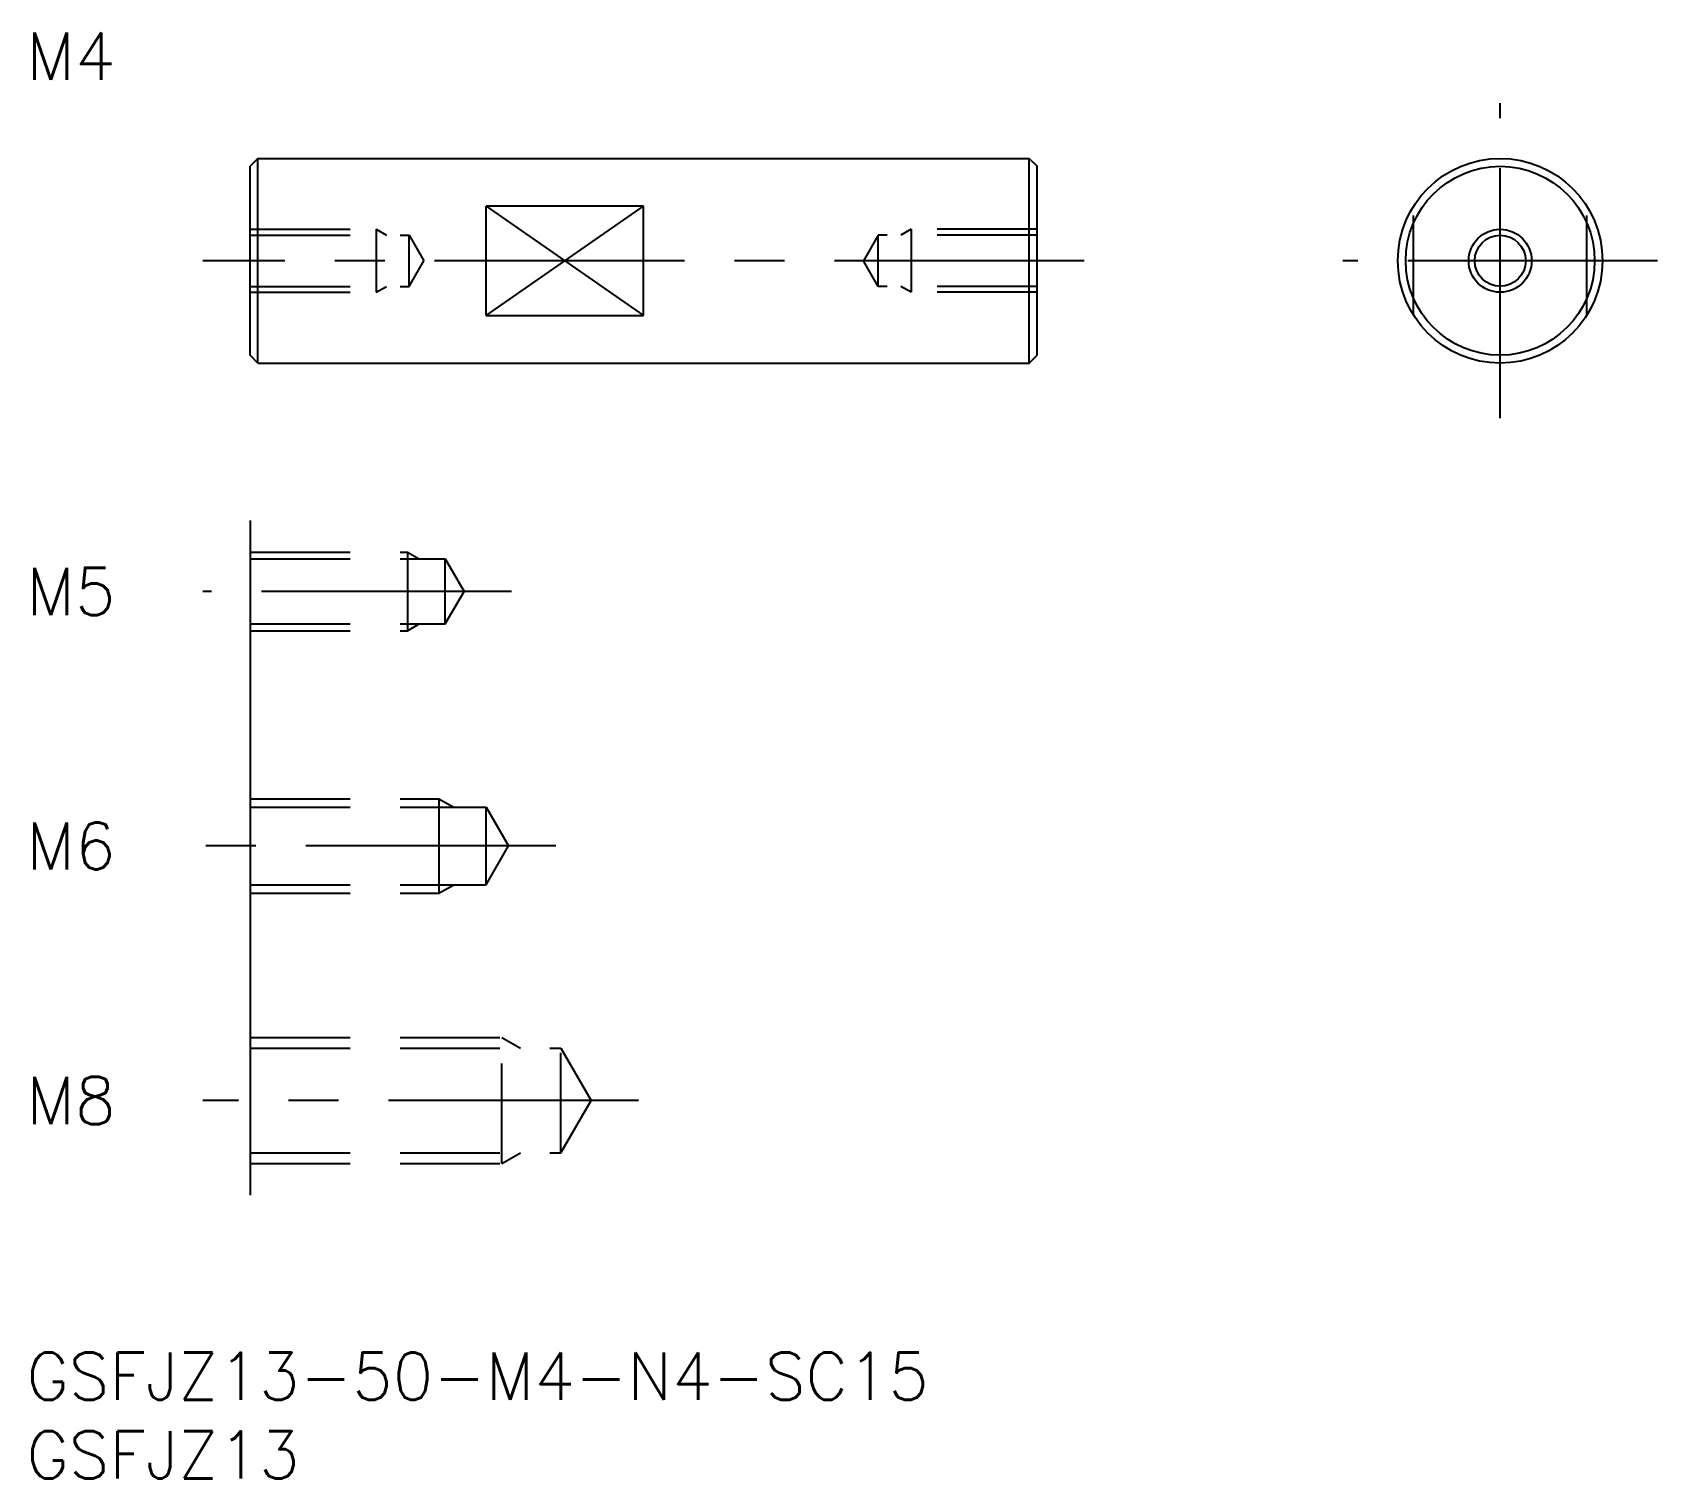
# Model space of a CAD drawing. Extents: x 0 to 104, y -8 to 84.
import ezdxf

# ---------------------------------------------------------------- set-up
doc = ezdxf.new("R2010")
doc.units = 0
doc.header["$LTSCALE"] = 0.5
doc.linetypes.add('CENTER', pattern=[50.8, 31.75, -6.35, 6.35, -6.35])
doc.linetypes.add('DASHED', pattern=[19.05, 12.7, -6.35])
for name, color, linetype in [('MSM_CENTER', 1, 'CENTER'), ('MSM_CONTINUOUS', 7, 'CONTINUOUS'), ('MSM_DASHED', 4, 'DASHED'), ('MSM_NARROW', 5, 'CONTINUOUS'), ('MSM_PART_NUMBER', 7, 'CONTINUOUS')]:
    doc.layers.add(name, color=color, linetype=linetype)
doc.styles.get("Standard").update_dxf_attribs({"font": 'txt.shx', "height": 1.5, "bigfont": 'bigfont.shx'})

# ---------------------------------------------------------------- blocks, each defined once
blk = doc.blocks.new('*U21')
at = {"layer": 'MSM_PART_NUMBER'}
blk.add_text('GSFJZ13-50-M4-N4-SC15', height=3, dxfattribs=at).set_placement((0, -3))
blk = doc.blocks.new('*U22')
at = {"layer": 'MSM_PART_NUMBER'}
blk.add_text('GSFJZ13', height=3, dxfattribs=at).set_placement((0, -8))

msp = doc.modelspace()

# ---------------------------------------------------------------- linework, layer by layer
at = {"layer": 'MSM_CENTER'}
for p, q in [((93.63, 59.34), (93.63, 79.34)), ((67.21, 69.34), (11.21, 69.34)), ((103.63, 69.34), (83.63, 69.34)), ((30.81, 48.34), (11.21, 48.34)), ((33.63, 32.17), (11.21, 32.17)), ((38.88, 16), (11.21, 16))]:
    msp.add_line(p, q, dxfattribs=at)
at = {"layer": 'MSM_CONTINUOUS'}
for p, q in [((14.71, 75.84), (14.21, 75.34)), ((14.71, 62.84), (14.71, 75.84)), ((14.71, 75.84), (63.71, 75.84)), ((63.71, 62.84), (63.71, 75.84)), ((63.71, 75.84), (64.21, 75.34)), ((14.21, 63.34), (14.21, 75.34)), ((64.21, 63.34), (64.21, 75.34)), ((29.21, 65.87), (29.21, 72.8)), ((39.21, 72.8), (29.21, 72.8)), ((39.21, 65.87), (39.21, 72.8)), ((29.21, 65.87), (39.21, 65.87)), ((14.71, 62.84), (14.21, 63.34)), ((63.71, 62.84), (64.21, 63.34)), ((14.71, 62.84), (63.71, 62.84)), ((14.21, 52.84), (14.21, 10))]:
    msp.add_line(p, q, dxfattribs=at)
for radius in [6.5, 6, 1.62]:
    msp.add_circle((93.63, 69.34), radius, dxfattribs=at)
at = {"layer": 'MSM_DASHED'}
for p, q in [((88.13, 65.87), (88.13, 72.8)), ((99.13, 65.87), (99.13, 72.8)), ((14.21, 71.34), (22.21, 71.34)), ((22.21, 71.34), (22.21, 67.34)), ((22.21, 71.34), (22.87, 70.96)), ((56.21, 71.34), (55.56, 70.96)), ((64.21, 71.34), (56.21, 71.34)), ((56.21, 71.34), (56.21, 67.34)), ((14.21, 70.96), (24.31, 70.96)), ((24.31, 67.71), (24.31, 70.96)), ((24.31, 70.96), (25.25, 69.34)), ((54.11, 70.96), (53.18, 69.34)), ((54.11, 67.71), (54.11, 70.96)), ((64.21, 70.96), (54.11, 70.96)), ((24.31, 67.71), (25.25, 69.34)), ((54.11, 67.71), (53.18, 69.34)), ((14.21, 67.71), (24.31, 67.71)), ((14.21, 67.34), (22.21, 67.34)), ((22.21, 67.34), (22.87, 67.71)), ((64.21, 67.71), (54.11, 67.71)), ((56.21, 67.34), (55.56, 67.71)), ((64.21, 67.34), (56.21, 67.34)), ((14.21, 50.84), (24.21, 50.84)), ((24.21, 50.84), (24.21, 45.84)), ((24.21, 50.84), (24.96, 50.4)), ((14.21, 50.4), (26.61, 50.4)), ((26.61, 46.27), (26.61, 50.4)), ((26.61, 50.4), (27.81, 48.34)), ((26.61, 46.27), (27.81, 48.34)), ((14.21, 46.27), (26.61, 46.27)), ((14.21, 45.84), (24.21, 45.84)), ((24.21, 45.84), (24.96, 46.27)), ((14.21, 35.17), (26.21, 35.17)), ((26.21, 35.17), (26.21, 29.17)), ((26.21, 35.17), (27.15, 34.63)), ((14.21, 34.63), (29.21, 34.63)), ((29.21, 29.71), (29.21, 34.63)), ((29.21, 34.63), (30.63, 32.17)), ((29.21, 29.71), (30.63, 32.17)), ((14.21, 29.71), (29.21, 29.71)), ((14.21, 29.17), (26.21, 29.17)), ((26.21, 29.17), (27.15, 29.71)), ((14.21, 20), (30.21, 20)), ((30.21, 12), (30.21, 20)), ((30.21, 20), (31.39, 19.32)), ((14.21, 19.32), (33.96, 19.32)), ((33.96, 12.68), (33.96, 19.32)), ((33.96, 19.32), (35.88, 16)), ((33.96, 12.68), (35.88, 16)), ((14.21, 12.68), (33.96, 12.68)), ((30.21, 12), (31.39, 12.68)), ((14.21, 12), (30.21, 12))]:
    msp.add_line(p, q, dxfattribs=at)
at = {"layer": 'MSM_NARROW'}
for p, q in [((29.21, 72.8), (39.21, 65.87)), ((29.21, 65.87), (39.21, 72.8))]:
    msp.add_line(p, q, dxfattribs=at)
msp.add_circle((93.63, 69.34), 2, dxfattribs=at)

# ---------------------------------------------------------------- block references
at = {"layer": 'MSM_CONTINUOUS'}
for name in ['*U21', '*U22']:
    msp.add_blockref(name, (0, 0), dxfattribs=at)

# ---------------------------------------------------------------- texts
at = {"layer": 'MSM_PART_NUMBER'}
for s, p in [('M4', (0, 80.84)), ('M5', (0, 46.84)), ('M6', (0, 30.67)), ('M8', (0, 14.5))]:
    msp.add_text(s, height=3, dxfattribs=at).set_placement(p)

doc.saveas('drawing.dxf')
